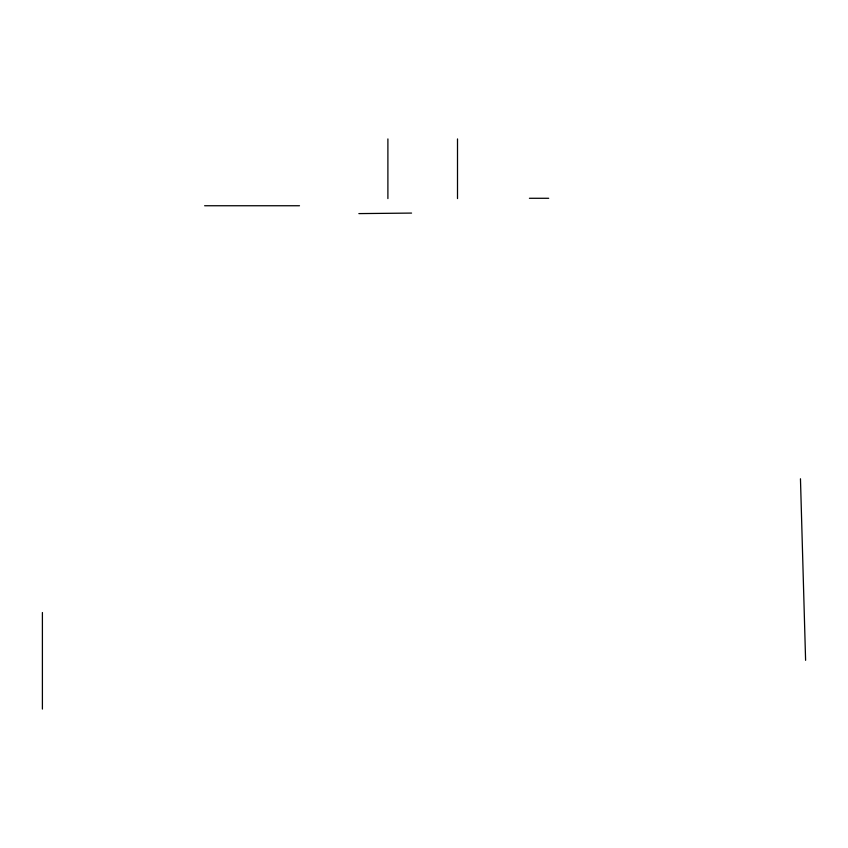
<?xml version="1.0" encoding="UTF-8"?>
<svg xmlns="http://www.w3.org/2000/svg" width="848" height="848" viewBox="0 0 848 848"><rect width="100%" height="100%" fill="white"/><g stroke="black" fill="none" stroke-linecap="round" stroke-linejoin="round"><path stroke-width="1.27" d="M358.863 213.601L411.566 213.081M529.417 198.284L548.698 198.284M204.622 205.746L299.492 205.746M800.459 478.77L805.6 660.316M457.507 138.934L457.507 198.58M387.896 138.934L387.896 198.58M42.4 612.521L42.4 709.066"/></g></svg>
